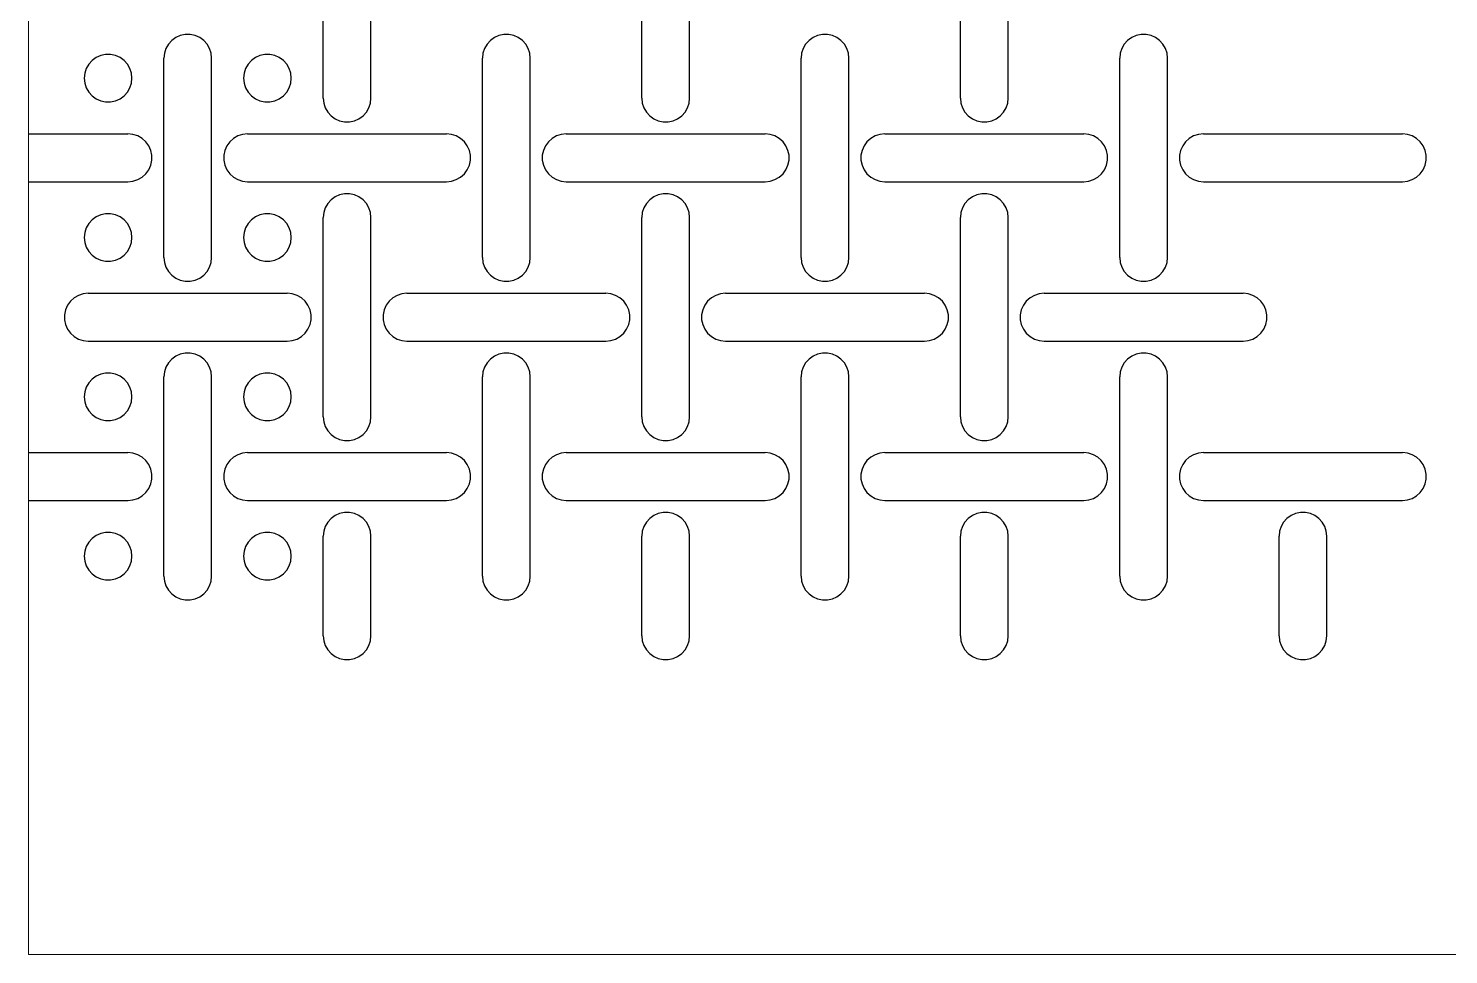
# Model space of a CAD drawing. Header units: metres. Extents: x 0 to 140, y -20 to 220.
# Drawn here: x 0 to 89.1, y -20 to 38.1 of the extents above; entities that cross this region are included whole.
import ezdxf

# ---------------------------------------------------------------- set-up
doc = ezdxf.new("R2010")
doc.units = ezdxf.units.M

msp = doc.modelspace()

# ---------------------------------------------------------------- linework, layer by layer
at = {"lineweight": 0}
for q in [(0, 220), (140, -20)]:
    msp.add_line((0, -20), q, dxfattribs=at)
for p, q in [((18.5, 33.75), (18.5, 46.25)), ((21.5, 33.75), (21.5, 46.25)), ((38.5, 33.75), (38.5, 46.25)), ((41.5, 33.75), (41.5, 46.25)), ((58.5, 33.75), (58.5, 46.25)), ((61.5, 33.75), (61.5, 46.25)), ((9.25, 37.549), (8.996, 37.365)), ((9.536, 37.677), (9.25, 37.549)), ((9.843, 37.742), (9.536, 37.677)), ((10.157, 37.742), (9.843, 37.742)), ((10.464, 37.677), (10.157, 37.742)), ((10.75, 37.549), (10.464, 37.677)), ((11.004, 37.365), (10.75, 37.549)), ((29.25, 37.549), (28.996, 37.365)), ((29.536, 37.677), (29.25, 37.549)), ((29.843, 37.742), (29.536, 37.677)), ((30.157, 37.742), (29.843, 37.742)), ((30.464, 37.677), (30.157, 37.742)), ((30.75, 37.549), (30.464, 37.677)), ((31.004, 37.365), (30.75, 37.549)), ((49.25, 37.549), (48.996, 37.365)), ((49.536, 37.677), (49.25, 37.549)), ((49.843, 37.742), (49.536, 37.677)), ((50.157, 37.742), (49.843, 37.742)), ((50.464, 37.677), (50.157, 37.742)), ((50.75, 37.549), (50.464, 37.677)), ((51.004, 37.365), (50.75, 37.549)), ((69.25, 37.549), (68.996, 37.365)), ((69.536, 37.677), (69.25, 37.549)), ((69.843, 37.742), (69.536, 37.677)), ((70.157, 37.742), (69.843, 37.742)), ((70.464, 37.677), (70.157, 37.742)), ((70.75, 37.549), (70.464, 37.677)), ((71.004, 37.365), (70.75, 37.549)), ((8.533, 36.562), (8.5, 36.25)), ((8.63, 36.86), (8.533, 36.562)), ((8.786, 37.132), (8.63, 36.86)), ((8.996, 37.365), (8.786, 37.132)), ((11.214, 37.132), (11.004, 37.365)), ((11.37, 36.86), (11.214, 37.132)), ((11.467, 36.562), (11.37, 36.86)), ((11.5, 36.25), (11.467, 36.562)), ((28.533, 36.562), (28.5, 36.25)), ((28.63, 36.86), (28.533, 36.562)), ((28.786, 37.132), (28.63, 36.86)), ((28.996, 37.365), (28.786, 37.132)), ((31.214, 37.132), (31.004, 37.365)), ((31.37, 36.86), (31.214, 37.132)), ((31.467, 36.562), (31.37, 36.86)), ((31.5, 36.25), (31.467, 36.562)), ((48.533, 36.562), (48.5, 36.25)), ((48.63, 36.86), (48.533, 36.562)), ((48.786, 37.132), (48.63, 36.86)), ((48.996, 37.365), (48.786, 37.132)), ((51.214, 37.132), (51.004, 37.365)), ((51.37, 36.86), (51.214, 37.132)), ((51.467, 36.562), (51.37, 36.86)), ((51.5, 36.25), (51.467, 36.562)), ((68.533, 36.562), (68.5, 36.25)), ((68.63, 36.86), (68.533, 36.562)), ((68.786, 37.132), (68.63, 36.86)), ((68.996, 37.365), (68.786, 37.132)), ((71.214, 37.132), (71.004, 37.365)), ((71.37, 36.86), (71.214, 37.132)), ((71.467, 36.562), (71.37, 36.86)), ((71.5, 36.25), (71.467, 36.562)), ((3.786, 35.882), (3.63, 35.61)), ((3.996, 36.115), (3.786, 35.882)), ((4.25, 36.299), (3.996, 36.115)), ((4.536, 36.427), (4.25, 36.299)), ((4.843, 36.492), (4.536, 36.427)), ((5.157, 36.492), (4.843, 36.492)), ((5.464, 36.427), (5.157, 36.492)), ((5.75, 36.299), (5.464, 36.427)), ((6.004, 36.115), (5.75, 36.299)), ((6.214, 35.882), (6.004, 36.115)), ((6.37, 35.61), (6.214, 35.882)), ((8.5, 23.75), (8.5, 36.25)), ((11.5, 23.75), (11.5, 36.25)), ((13.786, 35.882), (13.63, 35.61)), ((13.996, 36.115), (13.786, 35.882)), ((14.25, 36.299), (13.996, 36.115)), ((14.536, 36.427), (14.25, 36.299)), ((14.843, 36.492), (14.536, 36.427)), ((15.157, 36.492), (14.843, 36.492)), ((15.464, 36.427), (15.157, 36.492)), ((15.75, 36.299), (15.464, 36.427)), ((16.004, 36.115), (15.75, 36.299)), ((16.214, 35.882), (16.004, 36.115)), ((16.37, 35.61), (16.214, 35.882)), ((28.5, 23.75), (28.5, 36.25)), ((31.5, 23.75), (31.5, 36.25)), ((48.5, 23.75), (48.5, 36.25)), ((51.5, 23.75), (51.5, 36.25)), ((68.5, 23.75), (68.5, 36.25)), ((71.5, 23.75), (71.5, 36.25)), ((3.533, 35.312), (3.5, 35)), ((3.5, 35), (3.533, 34.688)), ((3.63, 35.61), (3.533, 35.312)), ((6.467, 35.312), (6.37, 35.61)), ((6.5, 35), (6.467, 35.312)), ((6.467, 34.688), (6.5, 35)), ((13.533, 35.312), (13.5, 35)), ((13.5, 35), (13.533, 34.688)), ((13.63, 35.61), (13.533, 35.312)), ((16.467, 35.312), (16.37, 35.61)), ((16.5, 35), (16.467, 35.312)), ((16.467, 34.688), (16.5, 35)), ((3.533, 34.688), (3.63, 34.39)), ((3.63, 34.39), (3.786, 34.118)), ((3.786, 34.118), (3.996, 33.885)), ((3.996, 33.885), (4.25, 33.701)), ((5.75, 33.701), (6.004, 33.885)), ((6.004, 33.885), (6.214, 34.118)), ((6.214, 34.118), (6.37, 34.39)), ((6.37, 34.39), (6.467, 34.688)), ((13.533, 34.688), (13.63, 34.39)), ((13.63, 34.39), (13.786, 34.118)), ((13.786, 34.118), (13.996, 33.885)), ((13.996, 33.885), (14.25, 33.701)), ((15.75, 33.701), (16.004, 33.885)), ((16.004, 33.885), (16.214, 34.118)), ((16.214, 34.118), (16.37, 34.39)), ((16.37, 34.39), (16.467, 34.688)), ((4.25, 33.701), (4.536, 33.573)), ((4.536, 33.573), (4.843, 33.508)), ((4.843, 33.508), (5.157, 33.508)), ((5.157, 33.508), (5.464, 33.573)), ((5.464, 33.573), (5.75, 33.701)), ((14.25, 33.701), (14.536, 33.573)), ((14.536, 33.573), (14.843, 33.508)), ((14.843, 33.508), (15.157, 33.508)), ((15.157, 33.508), (15.464, 33.573)), ((15.464, 33.573), (15.75, 33.701)), ((18.5, 33.75), (18.533, 33.438)), ((18.533, 33.438), (18.63, 33.14)), ((18.63, 33.14), (18.786, 32.868)), ((21.214, 32.868), (21.37, 33.14)), ((21.37, 33.14), (21.467, 33.438)), ((21.467, 33.438), (21.5, 33.75)), ((38.5, 33.75), (38.533, 33.438)), ((38.533, 33.438), (38.63, 33.14)), ((38.63, 33.14), (38.786, 32.868)), ((41.214, 32.868), (41.37, 33.14)), ((41.37, 33.14), (41.467, 33.438)), ((41.467, 33.438), (41.5, 33.75)), ((58.5, 33.75), (58.533, 33.438)), ((58.533, 33.438), (58.63, 33.14)), ((58.63, 33.14), (58.786, 32.868)), ((61.214, 32.868), (61.37, 33.14)), ((61.37, 33.14), (61.467, 33.438)), ((61.467, 33.438), (61.5, 33.75)), ((18.786, 32.868), (18.996, 32.635)), ((18.996, 32.635), (19.25, 32.451)), ((19.25, 32.451), (19.536, 32.323)), ((19.536, 32.323), (19.843, 32.258)), ((19.843, 32.258), (20.157, 32.258)), ((20.157, 32.258), (20.464, 32.323)), ((20.464, 32.323), (20.75, 32.451)), ((20.75, 32.451), (21.004, 32.635)), ((21.004, 32.635), (21.214, 32.868)), ((38.786, 32.868), (38.996, 32.635)), ((38.996, 32.635), (39.25, 32.451)), ((39.25, 32.451), (39.536, 32.323)), ((39.536, 32.323), (39.843, 32.258)), ((39.843, 32.258), (40.157, 32.258)), ((40.157, 32.258), (40.464, 32.323)), ((40.464, 32.323), (40.75, 32.451)), ((40.75, 32.451), (41.004, 32.635)), ((41.004, 32.635), (41.214, 32.868)), ((58.786, 32.868), (58.996, 32.635)), ((58.996, 32.635), (59.25, 32.451)), ((59.25, 32.451), (59.536, 32.323)), ((59.536, 32.323), (59.843, 32.258)), ((59.843, 32.258), (60.157, 32.258)), ((60.157, 32.258), (60.464, 32.323)), ((60.464, 32.323), (60.75, 32.451)), ((60.75, 32.451), (61.004, 32.635)), ((61.004, 32.635), (61.214, 32.868)), ((0, 31.5), (6.25, 31.5)), ((6.562, 31.467), (6.25, 31.5)), ((6.86, 31.37), (6.562, 31.467)), ((7.132, 31.214), (6.86, 31.37)), ((7.365, 31.004), (7.132, 31.214)), ((12.868, 31.214), (12.635, 31.004)), ((13.14, 31.37), (12.868, 31.214)), ((13.438, 31.467), (13.14, 31.37)), ((13.75, 31.5), (13.438, 31.467)), ((13.75, 31.5), (26.25, 31.5)), ((26.562, 31.467), (26.25, 31.5)), ((26.86, 31.37), (26.562, 31.467)), ((27.132, 31.214), (26.86, 31.37)), ((27.365, 31.004), (27.132, 31.214)), ((32.868, 31.214), (32.635, 31.004)), ((33.14, 31.37), (32.868, 31.214)), ((33.438, 31.467), (33.14, 31.37)), ((33.75, 31.5), (33.438, 31.467)), ((33.75, 31.5), (46.25, 31.5)), ((46.562, 31.467), (46.25, 31.5)), ((46.86, 31.37), (46.562, 31.467)), ((47.132, 31.214), (46.86, 31.37)), ((47.365, 31.004), (47.132, 31.214)), ((52.868, 31.214), (52.635, 31.004)), ((53.14, 31.37), (52.868, 31.214)), ((53.438, 31.467), (53.14, 31.37)), ((53.75, 31.5), (53.438, 31.467)), ((53.75, 31.5), (66.25, 31.5)), ((66.562, 31.467), (66.25, 31.5)), ((66.86, 31.37), (66.562, 31.467)), ((67.132, 31.214), (66.86, 31.37)), ((67.365, 31.004), (67.132, 31.214)), ((72.868, 31.214), (72.635, 31.004)), ((73.14, 31.37), (72.868, 31.214)), ((73.438, 31.467), (73.14, 31.37)), ((73.75, 31.5), (73.438, 31.467)), ((73.75, 31.5), (86.25, 31.5)), ((86.562, 31.467), (86.25, 31.5)), ((86.86, 31.37), (86.562, 31.467)), ((87.132, 31.214), (86.86, 31.37)), ((87.365, 31.004), (87.132, 31.214)), ((7.549, 30.75), (7.365, 31.004)), ((7.677, 30.464), (7.549, 30.75)), ((7.742, 30.157), (7.677, 30.464)), ((12.323, 30.464), (12.258, 30.157)), ((12.451, 30.75), (12.323, 30.464)), ((12.635, 31.004), (12.451, 30.75)), ((27.549, 30.75), (27.365, 31.004)), ((27.677, 30.464), (27.549, 30.75)), ((27.742, 30.157), (27.677, 30.464)), ((32.323, 30.464), (32.258, 30.157)), ((32.451, 30.75), (32.323, 30.464)), ((32.635, 31.004), (32.451, 30.75)), ((47.549, 30.75), (47.365, 31.004)), ((47.677, 30.464), (47.549, 30.75)), ((47.742, 30.157), (47.677, 30.464)), ((52.323, 30.464), (52.258, 30.157)), ((52.451, 30.75), (52.323, 30.464)), ((52.635, 31.004), (52.451, 30.75)), ((67.549, 30.75), (67.365, 31.004)), ((67.677, 30.464), (67.549, 30.75)), ((67.742, 30.157), (67.677, 30.464)), ((72.323, 30.464), (72.258, 30.157)), ((72.451, 30.75), (72.323, 30.464)), ((72.635, 31.004), (72.451, 30.75)), ((87.549, 30.75), (87.365, 31.004)), ((87.677, 30.464), (87.549, 30.75)), ((87.742, 30.157), (87.677, 30.464)), ((7.549, 29.25), (7.677, 29.536)), ((7.677, 29.536), (7.742, 29.843)), ((7.742, 29.843), (7.742, 30.157)), ((12.258, 30.157), (12.258, 29.843)), ((12.258, 29.843), (12.323, 29.536)), ((12.323, 29.536), (12.451, 29.25)), ((27.549, 29.25), (27.677, 29.536)), ((27.677, 29.536), (27.742, 29.843)), ((27.742, 29.843), (27.742, 30.157)), ((32.258, 30.157), (32.258, 29.843)), ((32.258, 29.843), (32.323, 29.536)), ((32.323, 29.536), (32.451, 29.25)), ((47.549, 29.25), (47.677, 29.536)), ((47.677, 29.536), (47.742, 29.843)), ((47.742, 29.843), (47.742, 30.157)), ((52.258, 30.157), (52.258, 29.843)), ((52.258, 29.843), (52.323, 29.536)), ((52.323, 29.536), (52.451, 29.25)), ((67.549, 29.25), (67.677, 29.536)), ((67.677, 29.536), (67.742, 29.843)), ((67.742, 29.843), (67.742, 30.157)), ((72.258, 30.157), (72.258, 29.843)), ((72.258, 29.843), (72.323, 29.536)), ((72.323, 29.536), (72.451, 29.25)), ((87.549, 29.25), (87.677, 29.536)), ((87.677, 29.536), (87.742, 29.843)), ((87.742, 29.843), (87.742, 30.157)), ((6.25, 28.5), (6.562, 28.533)), ((6.562, 28.533), (6.86, 28.63)), ((6.86, 28.63), (7.132, 28.786)), ((7.132, 28.786), (7.365, 28.996)), ((7.365, 28.996), (7.549, 29.25)), ((12.451, 29.25), (12.635, 28.996)), ((12.635, 28.996), (12.868, 28.786)), ((12.868, 28.786), (13.14, 28.63)), ((13.14, 28.63), (13.438, 28.533)), ((13.438, 28.533), (13.75, 28.5)), ((26.25, 28.5), (26.562, 28.533)), ((26.562, 28.533), (26.86, 28.63)), ((26.86, 28.63), (27.132, 28.786)), ((27.132, 28.786), (27.365, 28.996)), ((27.365, 28.996), (27.549, 29.25)), ((32.451, 29.25), (32.635, 28.996)), ((32.635, 28.996), (32.868, 28.786)), ((32.868, 28.786), (33.14, 28.63)), ((33.14, 28.63), (33.438, 28.533)), ((33.438, 28.533), (33.75, 28.5)), ((46.25, 28.5), (46.562, 28.533)), ((46.562, 28.533), (46.86, 28.63)), ((46.86, 28.63), (47.132, 28.786)), ((47.132, 28.786), (47.365, 28.996)), ((47.365, 28.996), (47.549, 29.25)), ((52.451, 29.25), (52.635, 28.996)), ((52.635, 28.996), (52.868, 28.786)), ((52.868, 28.786), (53.14, 28.63)), ((53.14, 28.63), (53.438, 28.533)), ((53.438, 28.533), (53.75, 28.5)), ((66.25, 28.5), (66.562, 28.533)), ((66.562, 28.533), (66.86, 28.63)), ((66.86, 28.63), (67.132, 28.786)), ((67.132, 28.786), (67.365, 28.996)), ((67.365, 28.996), (67.549, 29.25)), ((72.451, 29.25), (72.635, 28.996)), ((72.635, 28.996), (72.868, 28.786)), ((72.868, 28.786), (73.14, 28.63)), ((73.14, 28.63), (73.438, 28.533)), ((73.438, 28.533), (73.75, 28.5)), ((86.25, 28.5), (86.562, 28.533)), ((86.562, 28.533), (86.86, 28.63)), ((86.86, 28.63), (87.132, 28.786)), ((87.132, 28.786), (87.365, 28.996)), ((87.365, 28.996), (87.549, 29.25)), ((0, 28.5), (6.25, 28.5)), ((13.75, 28.5), (26.25, 28.5)), ((19.536, 27.677), (19.25, 27.549)), ((19.843, 27.742), (19.536, 27.677)), ((20.157, 27.742), (19.843, 27.742)), ((20.464, 27.677), (20.157, 27.742)), ((20.75, 27.549), (20.464, 27.677)), ((33.75, 28.5), (46.25, 28.5)), ((39.536, 27.677), (39.25, 27.549)), ((39.843, 27.742), (39.536, 27.677)), ((40.157, 27.742), (39.843, 27.742)), ((40.464, 27.677), (40.157, 27.742)), ((40.75, 27.549), (40.464, 27.677)), ((53.75, 28.5), (66.25, 28.5)), ((59.536, 27.677), (59.25, 27.549)), ((59.843, 27.742), (59.536, 27.677)), ((60.157, 27.742), (59.843, 27.742)), ((60.464, 27.677), (60.157, 27.742)), ((60.75, 27.549), (60.464, 27.677)), ((73.75, 28.5), (86.25, 28.5)), ((18.63, 26.86), (18.533, 26.562)), ((18.786, 27.132), (18.63, 26.86)), ((18.996, 27.365), (18.786, 27.132)), ((19.25, 27.549), (18.996, 27.365)), ((21.004, 27.365), (20.75, 27.549)), ((21.214, 27.132), (21.004, 27.365)), ((21.37, 26.86), (21.214, 27.132)), ((21.467, 26.562), (21.37, 26.86)), ((38.63, 26.86), (38.533, 26.562)), ((38.786, 27.132), (38.63, 26.86)), ((38.996, 27.365), (38.786, 27.132)), ((39.25, 27.549), (38.996, 27.365)), ((41.004, 27.365), (40.75, 27.549)), ((41.214, 27.132), (41.004, 27.365)), ((41.37, 26.86), (41.214, 27.132)), ((41.467, 26.562), (41.37, 26.86)), ((58.63, 26.86), (58.533, 26.562)), ((58.786, 27.132), (58.63, 26.86)), ((58.996, 27.365), (58.786, 27.132)), ((59.25, 27.549), (58.996, 27.365)), ((61.004, 27.365), (60.75, 27.549)), ((61.214, 27.132), (61.004, 27.365)), ((61.37, 26.86), (61.214, 27.132)), ((61.467, 26.562), (61.37, 26.86)), ((3.786, 25.882), (3.63, 25.61)), ((3.996, 26.115), (3.786, 25.882)), ((4.25, 26.299), (3.996, 26.115)), ((4.536, 26.427), (4.25, 26.299)), ((4.843, 26.492), (4.536, 26.427)), ((5.157, 26.492), (4.843, 26.492)), ((5.464, 26.427), (5.157, 26.492)), ((5.75, 26.299), (5.464, 26.427)), ((6.004, 26.115), (5.75, 26.299)), ((6.214, 25.882), (6.004, 26.115)), ((6.37, 25.61), (6.214, 25.882)), ((13.786, 25.882), (13.63, 25.61)), ((13.996, 26.115), (13.786, 25.882)), ((14.25, 26.299), (13.996, 26.115)), ((14.536, 26.427), (14.25, 26.299)), ((14.843, 26.492), (14.536, 26.427)), ((15.157, 26.492), (14.843, 26.492)), ((15.464, 26.427), (15.157, 26.492)), ((15.75, 26.299), (15.464, 26.427)), ((16.004, 26.115), (15.75, 26.299)), ((16.214, 25.882), (16.004, 26.115)), ((16.37, 25.61), (16.214, 25.882)), ((18.533, 26.562), (18.5, 26.25)), ((18.5, 13.75), (18.5, 26.25)), ((21.5, 26.25), (21.467, 26.562)), ((21.5, 13.75), (21.5, 26.25)), ((38.533, 26.562), (38.5, 26.25)), ((38.5, 13.75), (38.5, 26.25)), ((41.5, 26.25), (41.467, 26.562)), ((41.5, 13.75), (41.5, 26.25)), ((58.533, 26.562), (58.5, 26.25)), ((58.5, 13.75), (58.5, 26.25)), ((61.5, 26.25), (61.467, 26.562)), ((61.5, 13.75), (61.5, 26.25)), ((3.533, 25.312), (3.5, 25)), ((3.5, 25), (3.533, 24.688)), ((3.63, 25.61), (3.533, 25.312)), ((6.467, 25.312), (6.37, 25.61)), ((6.5, 25), (6.467, 25.312)), ((6.467, 24.688), (6.5, 25)), ((13.533, 25.312), (13.5, 25)), ((13.5, 25), (13.533, 24.688)), ((13.63, 25.61), (13.533, 25.312)), ((16.467, 25.312), (16.37, 25.61)), ((16.5, 25), (16.467, 25.312)), ((16.467, 24.688), (16.5, 25)), ((3.533, 24.688), (3.63, 24.39)), ((3.63, 24.39), (3.786, 24.118)), ((3.786, 24.118), (3.996, 23.885)), ((6.004, 23.885), (6.214, 24.118)), ((6.214, 24.118), (6.37, 24.39)), ((6.37, 24.39), (6.467, 24.688)), ((13.533, 24.688), (13.63, 24.39)), ((13.63, 24.39), (13.786, 24.118)), ((13.786, 24.118), (13.996, 23.885)), ((16.004, 23.885), (16.214, 24.118)), ((16.214, 24.118), (16.37, 24.39)), ((16.37, 24.39), (16.467, 24.688)), ((3.996, 23.885), (4.25, 23.701)), ((4.25, 23.701), (4.536, 23.573)), ((4.536, 23.573), (4.843, 23.508)), ((4.843, 23.508), (5.157, 23.508)), ((5.157, 23.508), (5.464, 23.573)), ((5.464, 23.573), (5.75, 23.701)), ((5.75, 23.701), (6.004, 23.885)), ((8.5, 23.75), (8.533, 23.438)), ((8.533, 23.438), (8.63, 23.14)), ((11.37, 23.14), (11.467, 23.438)), ((11.467, 23.438), (11.5, 23.75)), ((13.996, 23.885), (14.25, 23.701)), ((14.25, 23.701), (14.536, 23.573)), ((14.536, 23.573), (14.843, 23.508)), ((14.843, 23.508), (15.157, 23.508)), ((15.157, 23.508), (15.464, 23.573)), ((15.464, 23.573), (15.75, 23.701)), ((15.75, 23.701), (16.004, 23.885)), ((28.5, 23.75), (28.533, 23.438)), ((28.533, 23.438), (28.63, 23.14)), ((31.37, 23.14), (31.467, 23.438)), ((31.467, 23.438), (31.5, 23.75)), ((48.5, 23.75), (48.533, 23.438)), ((48.533, 23.438), (48.63, 23.14)), ((51.37, 23.14), (51.467, 23.438)), ((51.467, 23.438), (51.5, 23.75)), ((68.5, 23.75), (68.533, 23.438)), ((68.533, 23.438), (68.63, 23.14)), ((71.37, 23.14), (71.467, 23.438)), ((71.467, 23.438), (71.5, 23.75)), ((8.63, 23.14), (8.786, 22.868)), ((8.786, 22.868), (8.996, 22.635)), ((8.996, 22.635), (9.25, 22.451)), ((9.25, 22.451), (9.536, 22.323)), ((9.536, 22.323), (9.843, 22.258)), ((10.157, 22.258), (10.464, 22.323)), ((10.464, 22.323), (10.75, 22.451)), ((10.75, 22.451), (11.004, 22.635)), ((11.004, 22.635), (11.214, 22.868)), ((11.214, 22.868), (11.37, 23.14)), ((28.63, 23.14), (28.786, 22.868)), ((28.786, 22.868), (28.996, 22.635)), ((28.996, 22.635), (29.25, 22.451)), ((29.25, 22.451), (29.536, 22.323)), ((29.536, 22.323), (29.843, 22.258)), ((30.157, 22.258), (30.464, 22.323)), ((30.464, 22.323), (30.75, 22.451)), ((30.75, 22.451), (31.004, 22.635)), ((31.004, 22.635), (31.214, 22.868)), ((31.214, 22.868), (31.37, 23.14)), ((48.63, 23.14), (48.786, 22.868)), ((48.786, 22.868), (48.996, 22.635)), ((48.996, 22.635), (49.25, 22.451)), ((49.25, 22.451), (49.536, 22.323)), ((49.536, 22.323), (49.843, 22.258)), ((50.157, 22.258), (50.464, 22.323)), ((50.464, 22.323), (50.75, 22.451)), ((50.75, 22.451), (51.004, 22.635)), ((51.004, 22.635), (51.214, 22.868)), ((51.214, 22.868), (51.37, 23.14)), ((68.63, 23.14), (68.786, 22.868)), ((68.786, 22.868), (68.996, 22.635)), ((68.996, 22.635), (69.25, 22.451)), ((69.25, 22.451), (69.536, 22.323)), ((69.536, 22.323), (69.843, 22.258)), ((70.157, 22.258), (70.464, 22.323)), ((70.464, 22.323), (70.75, 22.451)), ((70.75, 22.451), (71.004, 22.635)), ((71.004, 22.635), (71.214, 22.868)), ((71.214, 22.868), (71.37, 23.14)), ((3.438, 21.467), (3.14, 21.37)), ((3.75, 21.5), (3.438, 21.467)), ((3.75, 21.5), (16.25, 21.5)), ((9.843, 22.258), (10.157, 22.258)), ((16.562, 21.467), (16.25, 21.5)), ((16.86, 21.37), (16.562, 21.467)), ((23.438, 21.467), (23.14, 21.37)), ((23.75, 21.5), (23.438, 21.467)), ((23.75, 21.5), (36.25, 21.5)), ((29.843, 22.258), (30.157, 22.258)), ((36.562, 21.467), (36.25, 21.5)), ((36.86, 21.37), (36.562, 21.467)), ((43.438, 21.467), (43.14, 21.37)), ((43.75, 21.5), (43.438, 21.467)), ((43.75, 21.5), (56.25, 21.5)), ((49.843, 22.258), (50.157, 22.258)), ((56.562, 21.467), (56.25, 21.5)), ((56.86, 21.37), (56.562, 21.467)), ((63.438, 21.467), (63.14, 21.37)), ((63.75, 21.5), (63.438, 21.467)), ((63.75, 21.5), (76.25, 21.5)), ((69.843, 22.258), (70.157, 22.258)), ((76.562, 21.467), (76.25, 21.5)), ((76.86, 21.37), (76.562, 21.467)), ((2.451, 20.75), (2.323, 20.464)), ((2.635, 21.004), (2.451, 20.75)), ((2.868, 21.214), (2.635, 21.004)), ((3.14, 21.37), (2.868, 21.214)), ((17.132, 21.214), (16.86, 21.37)), ((17.365, 21.004), (17.132, 21.214)), ((17.549, 20.75), (17.365, 21.004)), ((17.677, 20.464), (17.549, 20.75)), ((22.451, 20.75), (22.323, 20.464)), ((22.635, 21.004), (22.451, 20.75)), ((22.868, 21.214), (22.635, 21.004)), ((23.14, 21.37), (22.868, 21.214)), ((37.132, 21.214), (36.86, 21.37)), ((37.365, 21.004), (37.132, 21.214)), ((37.549, 20.75), (37.365, 21.004)), ((37.677, 20.464), (37.549, 20.75)), ((42.451, 20.75), (42.323, 20.464)), ((42.635, 21.004), (42.451, 20.75)), ((42.868, 21.214), (42.635, 21.004)), ((43.14, 21.37), (42.868, 21.214)), ((57.132, 21.214), (56.86, 21.37)), ((57.365, 21.004), (57.132, 21.214)), ((57.549, 20.75), (57.365, 21.004)), ((57.677, 20.464), (57.549, 20.75)), ((62.451, 20.75), (62.323, 20.464)), ((62.635, 21.004), (62.451, 20.75)), ((62.868, 21.214), (62.635, 21.004)), ((63.14, 21.37), (62.868, 21.214)), ((77.132, 21.214), (76.86, 21.37)), ((77.365, 21.004), (77.132, 21.214)), ((77.549, 20.75), (77.365, 21.004)), ((77.677, 20.464), (77.549, 20.75)), ((2.323, 20.464), (2.258, 20.157)), ((2.258, 20.157), (2.258, 19.843)), ((2.258, 19.843), (2.323, 19.536)), ((17.742, 20.157), (17.677, 20.464)), ((17.677, 19.536), (17.742, 19.843)), ((17.742, 19.843), (17.742, 20.157)), ((22.323, 20.464), (22.258, 20.157)), ((22.258, 20.157), (22.258, 19.843)), ((22.258, 19.843), (22.323, 19.536)), ((37.742, 20.157), (37.677, 20.464)), ((37.677, 19.536), (37.742, 19.843)), ((37.742, 19.843), (37.742, 20.157)), ((42.323, 20.464), (42.258, 20.157)), ((42.258, 20.157), (42.258, 19.843)), ((42.258, 19.843), (42.323, 19.536)), ((57.742, 20.157), (57.677, 20.464)), ((57.677, 19.536), (57.742, 19.843)), ((57.742, 19.843), (57.742, 20.157)), ((62.323, 20.464), (62.258, 20.157)), ((62.258, 20.157), (62.258, 19.843)), ((62.258, 19.843), (62.323, 19.536)), ((77.742, 20.157), (77.677, 20.464)), ((77.677, 19.536), (77.742, 19.843)), ((77.742, 19.843), (77.742, 20.157)), ((2.323, 19.536), (2.451, 19.25)), ((2.451, 19.25), (2.635, 18.996)), ((2.635, 18.996), (2.868, 18.786)), ((2.868, 18.786), (3.14, 18.63)), ((16.86, 18.63), (17.132, 18.786)), ((17.132, 18.786), (17.365, 18.996)), ((17.365, 18.996), (17.549, 19.25)), ((17.549, 19.25), (17.677, 19.536)), ((22.323, 19.536), (22.451, 19.25)), ((22.451, 19.25), (22.635, 18.996)), ((22.635, 18.996), (22.868, 18.786)), ((22.868, 18.786), (23.14, 18.63)), ((36.86, 18.63), (37.132, 18.786)), ((37.132, 18.786), (37.365, 18.996)), ((37.365, 18.996), (37.549, 19.25)), ((37.549, 19.25), (37.677, 19.536)), ((42.323, 19.536), (42.451, 19.25)), ((42.451, 19.25), (42.635, 18.996)), ((42.635, 18.996), (42.868, 18.786)), ((42.868, 18.786), (43.14, 18.63)), ((56.86, 18.63), (57.132, 18.786)), ((57.132, 18.786), (57.365, 18.996)), ((57.365, 18.996), (57.549, 19.25)), ((57.549, 19.25), (57.677, 19.536)), ((62.323, 19.536), (62.451, 19.25)), ((62.451, 19.25), (62.635, 18.996)), ((62.635, 18.996), (62.868, 18.786)), ((62.868, 18.786), (63.14, 18.63)), ((76.86, 18.63), (77.132, 18.786)), ((77.132, 18.786), (77.365, 18.996)), ((77.365, 18.996), (77.549, 19.25)), ((77.549, 19.25), (77.677, 19.536)), ((3.14, 18.63), (3.438, 18.533)), ((3.438, 18.533), (3.75, 18.5)), ((3.75, 18.5), (16.25, 18.5)), ((16.25, 18.5), (16.562, 18.533)), ((16.562, 18.533), (16.86, 18.63)), ((23.14, 18.63), (23.438, 18.533)), ((23.438, 18.533), (23.75, 18.5)), ((23.75, 18.5), (36.25, 18.5)), ((36.25, 18.5), (36.562, 18.533)), ((36.562, 18.533), (36.86, 18.63)), ((43.14, 18.63), (43.438, 18.533)), ((43.438, 18.533), (43.75, 18.5)), ((43.75, 18.5), (56.25, 18.5)), ((56.25, 18.5), (56.562, 18.533)), ((56.562, 18.533), (56.86, 18.63)), ((63.14, 18.63), (63.438, 18.533)), ((63.438, 18.533), (63.75, 18.5)), ((63.75, 18.5), (76.25, 18.5)), ((76.25, 18.5), (76.562, 18.533)), ((76.562, 18.533), (76.86, 18.63)), ((8.786, 17.132), (8.63, 16.86)), ((8.996, 17.365), (8.786, 17.132)), ((9.25, 17.549), (8.996, 17.365)), ((9.536, 17.677), (9.25, 17.549)), ((9.843, 17.742), (9.536, 17.677)), ((10.157, 17.742), (9.843, 17.742)), ((10.464, 17.677), (10.157, 17.742)), ((10.75, 17.549), (10.464, 17.677)), ((11.004, 17.365), (10.75, 17.549)), ((11.214, 17.132), (11.004, 17.365)), ((11.37, 16.86), (11.214, 17.132)), ((28.786, 17.132), (28.63, 16.86)), ((28.996, 17.365), (28.786, 17.132)), ((29.25, 17.549), (28.996, 17.365)), ((29.536, 17.677), (29.25, 17.549)), ((29.843, 17.742), (29.536, 17.677)), ((30.157, 17.742), (29.843, 17.742)), ((30.464, 17.677), (30.157, 17.742)), ((30.75, 17.549), (30.464, 17.677)), ((31.004, 17.365), (30.75, 17.549)), ((31.214, 17.132), (31.004, 17.365)), ((31.37, 16.86), (31.214, 17.132)), ((48.786, 17.132), (48.63, 16.86)), ((48.996, 17.365), (48.786, 17.132)), ((49.25, 17.549), (48.996, 17.365)), ((49.536, 17.677), (49.25, 17.549)), ((49.843, 17.742), (49.536, 17.677)), ((50.157, 17.742), (49.843, 17.742)), ((50.464, 17.677), (50.157, 17.742)), ((50.75, 17.549), (50.464, 17.677)), ((51.004, 17.365), (50.75, 17.549)), ((51.214, 17.132), (51.004, 17.365)), ((51.37, 16.86), (51.214, 17.132)), ((68.786, 17.132), (68.63, 16.86)), ((68.996, 17.365), (68.786, 17.132)), ((69.25, 17.549), (68.996, 17.365)), ((69.536, 17.677), (69.25, 17.549)), ((69.843, 17.742), (69.536, 17.677)), ((70.157, 17.742), (69.843, 17.742)), ((70.464, 17.677), (70.157, 17.742)), ((70.75, 17.549), (70.464, 17.677)), ((71.004, 17.365), (70.75, 17.549)), ((71.214, 17.132), (71.004, 17.365)), ((71.37, 16.86), (71.214, 17.132)), ((3.996, 16.115), (3.786, 15.882)), ((4.25, 16.299), (3.996, 16.115)), ((4.536, 16.427), (4.25, 16.299)), ((4.843, 16.492), (4.536, 16.427)), ((5.157, 16.492), (4.843, 16.492)), ((5.464, 16.427), (5.157, 16.492)), ((5.75, 16.299), (5.464, 16.427)), ((6.004, 16.115), (5.75, 16.299)), ((6.214, 15.882), (6.004, 16.115)), ((8.533, 16.562), (8.5, 16.25)), ((8.5, 3.75), (8.5, 16.25)), ((8.63, 16.86), (8.533, 16.562)), ((11.467, 16.562), (11.37, 16.86)), ((11.5, 16.25), (11.467, 16.562)), ((11.5, 3.75), (11.5, 16.25)), ((13.996, 16.115), (13.786, 15.882)), ((14.25, 16.299), (13.996, 16.115)), ((14.536, 16.427), (14.25, 16.299)), ((14.843, 16.492), (14.536, 16.427)), ((15.157, 16.492), (14.843, 16.492)), ((15.464, 16.427), (15.157, 16.492)), ((15.75, 16.299), (15.464, 16.427)), ((16.004, 16.115), (15.75, 16.299)), ((16.214, 15.882), (16.004, 16.115)), ((28.533, 16.562), (28.5, 16.25)), ((28.5, 3.75), (28.5, 16.25)), ((28.63, 16.86), (28.533, 16.562)), ((31.467, 16.562), (31.37, 16.86)), ((31.5, 16.25), (31.467, 16.562)), ((31.5, 3.75), (31.5, 16.25)), ((48.533, 16.562), (48.5, 16.25)), ((48.5, 3.75), (48.5, 16.25)), ((48.63, 16.86), (48.533, 16.562)), ((51.467, 16.562), (51.37, 16.86)), ((51.5, 16.25), (51.467, 16.562)), ((51.5, 3.75), (51.5, 16.25)), ((68.533, 16.562), (68.5, 16.25)), ((68.5, 3.75), (68.5, 16.25)), ((68.63, 16.86), (68.533, 16.562)), ((71.467, 16.562), (71.37, 16.86)), ((71.5, 16.25), (71.467, 16.562)), ((71.5, 3.75), (71.5, 16.25)), ((3.533, 15.312), (3.5, 15)), ((3.63, 15.61), (3.533, 15.312)), ((3.786, 15.882), (3.63, 15.61)), ((6.37, 15.61), (6.214, 15.882)), ((6.467, 15.312), (6.37, 15.61)), ((6.5, 15), (6.467, 15.312)), ((13.533, 15.312), (13.5, 15)), ((13.63, 15.61), (13.533, 15.312)), ((13.786, 15.882), (13.63, 15.61)), ((16.37, 15.61), (16.214, 15.882)), ((16.467, 15.312), (16.37, 15.61)), ((16.5, 15), (16.467, 15.312)), ((3.5, 15), (3.533, 14.688)), ((3.533, 14.688), (3.63, 14.39)), ((3.63, 14.39), (3.786, 14.118)), ((6.214, 14.118), (6.37, 14.39)), ((6.37, 14.39), (6.467, 14.688)), ((6.467, 14.688), (6.5, 15)), ((13.5, 15), (13.533, 14.688)), ((13.533, 14.688), (13.63, 14.39)), ((13.63, 14.39), (13.786, 14.118)), ((16.214, 14.118), (16.37, 14.39)), ((16.37, 14.39), (16.467, 14.688)), ((16.467, 14.688), (16.5, 15)), ((3.786, 14.118), (3.996, 13.885)), ((3.996, 13.885), (4.25, 13.701)), ((4.25, 13.701), (4.536, 13.573)), ((4.536, 13.573), (4.843, 13.508)), ((4.843, 13.508), (5.157, 13.508)), ((5.157, 13.508), (5.464, 13.573)), ((5.464, 13.573), (5.75, 13.701)), ((5.75, 13.701), (6.004, 13.885)), ((6.004, 13.885), (6.214, 14.118)), ((13.786, 14.118), (13.996, 13.885)), ((13.996, 13.885), (14.25, 13.701)), ((14.25, 13.701), (14.536, 13.573)), ((14.536, 13.573), (14.843, 13.508)), ((14.843, 13.508), (15.157, 13.508)), ((15.157, 13.508), (15.464, 13.573)), ((15.464, 13.573), (15.75, 13.701)), ((15.75, 13.701), (16.004, 13.885)), ((16.004, 13.885), (16.214, 14.118)), ((18.5, 13.75), (18.533, 13.438)), ((18.533, 13.438), (18.63, 13.14)), ((21.37, 13.14), (21.467, 13.438)), ((21.467, 13.438), (21.5, 13.75)), ((38.5, 13.75), (38.533, 13.438)), ((38.533, 13.438), (38.63, 13.14)), ((41.37, 13.14), (41.467, 13.438)), ((41.467, 13.438), (41.5, 13.75)), ((58.5, 13.75), (58.533, 13.438)), ((58.533, 13.438), (58.63, 13.14)), ((61.37, 13.14), (61.467, 13.438)), ((61.467, 13.438), (61.5, 13.75)), ((18.63, 13.14), (18.786, 12.868)), ((18.786, 12.868), (18.996, 12.635)), ((18.996, 12.635), (19.25, 12.451)), ((20.75, 12.451), (21.004, 12.635)), ((21.004, 12.635), (21.214, 12.868)), ((21.214, 12.868), (21.37, 13.14)), ((38.63, 13.14), (38.786, 12.868)), ((38.786, 12.868), (38.996, 12.635)), ((38.996, 12.635), (39.25, 12.451)), ((40.75, 12.451), (41.004, 12.635)), ((41.004, 12.635), (41.214, 12.868)), ((41.214, 12.868), (41.37, 13.14)), ((58.63, 13.14), (58.786, 12.868)), ((58.786, 12.868), (58.996, 12.635)), ((58.996, 12.635), (59.25, 12.451)), ((60.75, 12.451), (61.004, 12.635)), ((61.004, 12.635), (61.214, 12.868)), ((61.214, 12.868), (61.37, 13.14)), ((19.25, 12.451), (19.536, 12.323)), ((19.536, 12.323), (19.843, 12.258)), ((19.843, 12.258), (20.157, 12.258)), ((20.157, 12.258), (20.464, 12.323)), ((20.464, 12.323), (20.75, 12.451)), ((39.25, 12.451), (39.536, 12.323)), ((39.536, 12.323), (39.843, 12.258)), ((39.843, 12.258), (40.157, 12.258)), ((40.157, 12.258), (40.464, 12.323)), ((40.464, 12.323), (40.75, 12.451)), ((59.25, 12.451), (59.536, 12.323)), ((59.536, 12.323), (59.843, 12.258)), ((59.843, 12.258), (60.157, 12.258)), ((60.157, 12.258), (60.464, 12.323)), ((60.464, 12.323), (60.75, 12.451)), ((0, 11.5), (6.25, 11.5)), ((6.562, 11.467), (6.25, 11.5)), ((6.86, 11.37), (6.562, 11.467)), ((7.132, 11.214), (6.86, 11.37)), ((7.365, 11.004), (7.132, 11.214)), ((7.549, 10.75), (7.365, 11.004)), ((7.677, 10.464), (7.549, 10.75)), ((12.451, 10.75), (12.323, 10.464)), ((12.635, 11.004), (12.451, 10.75)), ((12.868, 11.214), (12.635, 11.004)), ((13.14, 11.37), (12.868, 11.214)), ((13.438, 11.467), (13.14, 11.37)), ((13.75, 11.5), (13.438, 11.467)), ((13.75, 11.5), (26.25, 11.5)), ((26.562, 11.467), (26.25, 11.5)), ((26.86, 11.37), (26.562, 11.467)), ((27.132, 11.214), (26.86, 11.37)), ((27.365, 11.004), (27.132, 11.214)), ((27.549, 10.75), (27.365, 11.004)), ((27.677, 10.464), (27.549, 10.75)), ((32.451, 10.75), (32.323, 10.464)), ((32.635, 11.004), (32.451, 10.75)), ((32.868, 11.214), (32.635, 11.004)), ((33.14, 11.37), (32.868, 11.214)), ((33.438, 11.467), (33.14, 11.37)), ((33.75, 11.5), (33.438, 11.467)), ((33.75, 11.5), (46.25, 11.5)), ((46.562, 11.467), (46.25, 11.5)), ((46.86, 11.37), (46.562, 11.467)), ((47.132, 11.214), (46.86, 11.37)), ((47.365, 11.004), (47.132, 11.214)), ((47.549, 10.75), (47.365, 11.004)), ((47.677, 10.464), (47.549, 10.75)), ((52.451, 10.75), (52.323, 10.464)), ((52.635, 11.004), (52.451, 10.75)), ((52.868, 11.214), (52.635, 11.004)), ((53.14, 11.37), (52.868, 11.214)), ((53.438, 11.467), (53.14, 11.37)), ((53.75, 11.5), (53.438, 11.467)), ((53.75, 11.5), (66.25, 11.5)), ((66.562, 11.467), (66.25, 11.5)), ((66.86, 11.37), (66.562, 11.467)), ((67.132, 11.214), (66.86, 11.37)), ((67.365, 11.004), (67.132, 11.214)), ((67.549, 10.75), (67.365, 11.004)), ((67.677, 10.464), (67.549, 10.75)), ((72.451, 10.75), (72.323, 10.464)), ((72.635, 11.004), (72.451, 10.75)), ((72.868, 11.214), (72.635, 11.004)), ((73.14, 11.37), (72.868, 11.214)), ((73.438, 11.467), (73.14, 11.37)), ((73.75, 11.5), (73.438, 11.467)), ((73.75, 11.5), (86.25, 11.5)), ((86.562, 11.467), (86.25, 11.5)), ((86.86, 11.37), (86.562, 11.467)), ((87.132, 11.214), (86.86, 11.37)), ((87.365, 11.004), (87.132, 11.214)), ((87.549, 10.75), (87.365, 11.004)), ((87.677, 10.464), (87.549, 10.75)), ((7.742, 10.157), (7.677, 10.464)), ((7.677, 9.536), (7.742, 9.843)), ((7.742, 9.843), (7.742, 10.157)), ((12.323, 10.464), (12.258, 10.157)), ((12.258, 10.157), (12.258, 9.843)), ((12.258, 9.843), (12.323, 9.536)), ((27.742, 10.157), (27.677, 10.464)), ((27.677, 9.536), (27.742, 9.843)), ((27.742, 9.843), (27.742, 10.157)), ((32.323, 10.464), (32.258, 10.157)), ((32.258, 10.157), (32.258, 9.843)), ((32.258, 9.843), (32.323, 9.536)), ((47.742, 10.157), (47.677, 10.464)), ((47.677, 9.536), (47.742, 9.843)), ((47.742, 9.843), (47.742, 10.157)), ((52.323, 10.464), (52.258, 10.157)), ((52.258, 10.157), (52.258, 9.843)), ((52.258, 9.843), (52.323, 9.536)), ((67.742, 10.157), (67.677, 10.464)), ((67.677, 9.536), (67.742, 9.843)), ((67.742, 9.843), (67.742, 10.157)), ((72.323, 10.464), (72.258, 10.157)), ((72.258, 10.157), (72.258, 9.843)), ((72.258, 9.843), (72.323, 9.536)), ((87.742, 10.157), (87.677, 10.464)), ((87.677, 9.536), (87.742, 9.843)), ((87.742, 9.843), (87.742, 10.157)), ((7.132, 8.786), (7.365, 8.996)), ((7.365, 8.996), (7.549, 9.25)), ((7.549, 9.25), (7.677, 9.536)), ((12.323, 9.536), (12.451, 9.25)), ((12.451, 9.25), (12.635, 8.996)), ((12.635, 8.996), (12.868, 8.786)), ((27.132, 8.786), (27.365, 8.996)), ((27.365, 8.996), (27.549, 9.25)), ((27.549, 9.25), (27.677, 9.536)), ((32.323, 9.536), (32.451, 9.25)), ((32.451, 9.25), (32.635, 8.996)), ((32.635, 8.996), (32.868, 8.786)), ((47.132, 8.786), (47.365, 8.996)), ((47.365, 8.996), (47.549, 9.25)), ((47.549, 9.25), (47.677, 9.536)), ((52.323, 9.536), (52.451, 9.25)), ((52.451, 9.25), (52.635, 8.996)), ((52.635, 8.996), (52.868, 8.786)), ((67.132, 8.786), (67.365, 8.996)), ((67.365, 8.996), (67.549, 9.25)), ((67.549, 9.25), (67.677, 9.536)), ((72.323, 9.536), (72.451, 9.25)), ((72.451, 9.25), (72.635, 8.996)), ((72.635, 8.996), (72.868, 8.786)), ((87.132, 8.786), (87.365, 8.996)), ((87.365, 8.996), (87.549, 9.25)), ((87.549, 9.25), (87.677, 9.536)), ((0, 8.5), (6.25, 8.5)), ((6.25, 8.5), (6.562, 8.533)), ((6.562, 8.533), (6.86, 8.63)), ((6.86, 8.63), (7.132, 8.786)), ((12.868, 8.786), (13.14, 8.63)), ((13.14, 8.63), (13.438, 8.533)), ((13.438, 8.533), (13.75, 8.5)), ((13.75, 8.5), (26.25, 8.5)), ((26.25, 8.5), (26.562, 8.533)), ((26.562, 8.533), (26.86, 8.63)), ((26.86, 8.63), (27.132, 8.786)), ((32.868, 8.786), (33.14, 8.63)), ((33.14, 8.63), (33.438, 8.533)), ((33.438, 8.533), (33.75, 8.5)), ((33.75, 8.5), (46.25, 8.5)), ((46.25, 8.5), (46.562, 8.533)), ((46.562, 8.533), (46.86, 8.63)), ((46.86, 8.63), (47.132, 8.786)), ((52.868, 8.786), (53.14, 8.63)), ((53.14, 8.63), (53.438, 8.533)), ((53.438, 8.533), (53.75, 8.5)), ((53.75, 8.5), (66.25, 8.5)), ((66.25, 8.5), (66.562, 8.533)), ((66.562, 8.533), (66.86, 8.63)), ((66.86, 8.63), (67.132, 8.786)), ((72.868, 8.786), (73.14, 8.63)), ((73.14, 8.63), (73.438, 8.533)), ((73.438, 8.533), (73.75, 8.5)), ((73.75, 8.5), (86.25, 8.5)), ((86.25, 8.5), (86.562, 8.533)), ((86.562, 8.533), (86.86, 8.63)), ((86.86, 8.63), (87.132, 8.786)), ((18.786, 7.132), (18.63, 6.86)), ((18.996, 7.365), (18.786, 7.132)), ((19.25, 7.549), (18.996, 7.365)), ((19.536, 7.677), (19.25, 7.549)), ((19.843, 7.742), (19.536, 7.677)), ((20.157, 7.742), (19.843, 7.742)), ((20.464, 7.677), (20.157, 7.742)), ((20.75, 7.549), (20.464, 7.677)), ((21.004, 7.365), (20.75, 7.549)), ((21.214, 7.132), (21.004, 7.365)), ((21.37, 6.86), (21.214, 7.132)), ((38.786, 7.132), (38.63, 6.86)), ((38.996, 7.365), (38.786, 7.132)), ((39.25, 7.549), (38.996, 7.365)), ((39.536, 7.677), (39.25, 7.549)), ((39.843, 7.742), (39.536, 7.677)), ((40.157, 7.742), (39.843, 7.742)), ((40.464, 7.677), (40.157, 7.742)), ((40.75, 7.549), (40.464, 7.677)), ((41.004, 7.365), (40.75, 7.549)), ((41.214, 7.132), (41.004, 7.365)), ((41.37, 6.86), (41.214, 7.132)), ((58.786, 7.132), (58.63, 6.86)), ((58.996, 7.365), (58.786, 7.132)), ((59.25, 7.549), (58.996, 7.365)), ((59.536, 7.677), (59.25, 7.549)), ((59.843, 7.742), (59.536, 7.677)), ((60.157, 7.742), (59.843, 7.742)), ((60.464, 7.677), (60.157, 7.742)), ((60.75, 7.549), (60.464, 7.677)), ((61.004, 7.365), (60.75, 7.549)), ((61.214, 7.132), (61.004, 7.365)), ((61.37, 6.86), (61.214, 7.132)), ((78.786, 7.132), (78.63, 6.86)), ((78.996, 7.365), (78.786, 7.132)), ((79.25, 7.549), (78.996, 7.365)), ((79.536, 7.677), (79.25, 7.549)), ((79.843, 7.742), (79.536, 7.677)), ((80.157, 7.742), (79.843, 7.742)), ((80.464, 7.677), (80.157, 7.742)), ((80.75, 7.549), (80.464, 7.677)), ((81.004, 7.365), (80.75, 7.549)), ((81.214, 7.132), (81.004, 7.365)), ((81.37, 6.86), (81.214, 7.132)), ((4.25, 6.299), (3.996, 6.115)), ((4.536, 6.427), (4.25, 6.299)), ((4.843, 6.492), (4.536, 6.427)), ((5.157, 6.492), (4.843, 6.492)), ((5.464, 6.427), (5.157, 6.492)), ((5.75, 6.299), (5.464, 6.427)), ((6.004, 6.115), (5.75, 6.299)), ((14.25, 6.299), (13.996, 6.115)), ((14.536, 6.427), (14.25, 6.299)), ((14.843, 6.492), (14.536, 6.427)), ((15.157, 6.492), (14.843, 6.492)), ((15.464, 6.427), (15.157, 6.492)), ((15.75, 6.299), (15.464, 6.427)), ((16.004, 6.115), (15.75, 6.299)), ((18.533, 6.562), (18.5, 6.25)), ((18.5, 0), (18.5, 6.25)), ((18.63, 6.86), (18.533, 6.562)), ((21.467, 6.562), (21.37, 6.86)), ((21.5, 6.25), (21.467, 6.562)), ((21.5, 0), (21.5, 6.25)), ((38.533, 6.562), (38.5, 6.25)), ((38.5, 0), (38.5, 6.25)), ((38.63, 6.86), (38.533, 6.562)), ((41.467, 6.562), (41.37, 6.86)), ((41.5, 6.25), (41.467, 6.562)), ((41.5, 0), (41.5, 6.25)), ((58.533, 6.562), (58.5, 6.25)), ((58.5, 0), (58.5, 6.25)), ((58.63, 6.86), (58.533, 6.562)), ((61.467, 6.562), (61.37, 6.86)), ((61.5, 6.25), (61.467, 6.562)), ((61.5, 0), (61.5, 6.25)), ((78.533, 6.562), (78.5, 6.25)), ((78.5, 0), (78.5, 6.25)), ((78.63, 6.86), (78.533, 6.562)), ((81.467, 6.562), (81.37, 6.86)), ((81.5, 6.25), (81.467, 6.562)), ((81.5, 0), (81.5, 6.25)), ((3.63, 5.61), (3.533, 5.312)), ((3.786, 5.882), (3.63, 5.61)), ((3.996, 6.115), (3.786, 5.882)), ((6.214, 5.882), (6.004, 6.115)), ((6.37, 5.61), (6.214, 5.882)), ((6.467, 5.312), (6.37, 5.61)), ((13.63, 5.61), (13.533, 5.312)), ((13.786, 5.882), (13.63, 5.61)), ((13.996, 6.115), (13.786, 5.882)), ((16.214, 5.882), (16.004, 6.115)), ((16.37, 5.61), (16.214, 5.882)), ((16.467, 5.312), (16.37, 5.61)), ((3.533, 5.312), (3.5, 5)), ((3.5, 5), (3.533, 4.688)), ((3.533, 4.688), (3.63, 4.39)), ((6.37, 4.39), (6.467, 4.688)), ((6.5, 5), (6.467, 5.312)), ((6.467, 4.688), (6.5, 5)), ((13.533, 5.312), (13.5, 5)), ((13.5, 5), (13.533, 4.688)), ((13.533, 4.688), (13.63, 4.39)), ((16.37, 4.39), (16.467, 4.688)), ((16.5, 5), (16.467, 5.312)), ((16.467, 4.688), (16.5, 5)), ((3.63, 4.39), (3.786, 4.118)), ((3.786, 4.118), (3.996, 3.885)), ((3.996, 3.885), (4.25, 3.701)), ((4.25, 3.701), (4.536, 3.573)), ((4.536, 3.573), (4.843, 3.508)), ((5.157, 3.508), (5.464, 3.573)), ((5.464, 3.573), (5.75, 3.701)), ((5.75, 3.701), (6.004, 3.885)), ((6.004, 3.885), (6.214, 4.118)), ((6.214, 4.118), (6.37, 4.39)), ((8.5, 3.75), (8.533, 3.438)), ((11.467, 3.438), (11.5, 3.75)), ((13.63, 4.39), (13.786, 4.118)), ((13.786, 4.118), (13.996, 3.885)), ((13.996, 3.885), (14.25, 3.701)), ((14.25, 3.701), (14.536, 3.573)), ((14.536, 3.573), (14.843, 3.508)), ((15.157, 3.508), (15.464, 3.573)), ((15.464, 3.573), (15.75, 3.701)), ((15.75, 3.701), (16.004, 3.885)), ((16.004, 3.885), (16.214, 4.118)), ((16.214, 4.118), (16.37, 4.39)), ((28.5, 3.75), (28.533, 3.438)), ((31.467, 3.438), (31.5, 3.75)), ((48.5, 3.75), (48.533, 3.438)), ((51.467, 3.438), (51.5, 3.75)), ((68.5, 3.75), (68.533, 3.438)), ((71.467, 3.438), (71.5, 3.75)), ((4.843, 3.508), (5.157, 3.508)), ((8.533, 3.438), (8.63, 3.14)), ((8.63, 3.14), (8.786, 2.868)), ((8.786, 2.868), (8.996, 2.635)), ((11.004, 2.635), (11.214, 2.868)), ((11.214, 2.868), (11.37, 3.14)), ((11.37, 3.14), (11.467, 3.438)), ((14.843, 3.508), (15.157, 3.508)), ((28.533, 3.438), (28.63, 3.14)), ((28.63, 3.14), (28.786, 2.868)), ((28.786, 2.868), (28.996, 2.635)), ((31.004, 2.635), (31.214, 2.868)), ((31.214, 2.868), (31.37, 3.14)), ((31.37, 3.14), (31.467, 3.438)), ((48.533, 3.438), (48.63, 3.14)), ((48.63, 3.14), (48.786, 2.868)), ((48.786, 2.868), (48.996, 2.635)), ((51.004, 2.635), (51.214, 2.868)), ((51.214, 2.868), (51.37, 3.14)), ((51.37, 3.14), (51.467, 3.438)), ((68.533, 3.438), (68.63, 3.14)), ((68.63, 3.14), (68.786, 2.868)), ((68.786, 2.868), (68.996, 2.635)), ((71.004, 2.635), (71.214, 2.868)), ((71.214, 2.868), (71.37, 3.14)), ((71.37, 3.14), (71.467, 3.438)), ((8.996, 2.635), (9.25, 2.451)), ((9.25, 2.451), (9.536, 2.323)), ((9.536, 2.323), (9.843, 2.258)), ((9.843, 2.258), (10.157, 2.258)), ((10.157, 2.258), (10.464, 2.323)), ((10.464, 2.323), (10.75, 2.451)), ((10.75, 2.451), (11.004, 2.635)), ((28.996, 2.635), (29.25, 2.451)), ((29.25, 2.451), (29.536, 2.323)), ((29.536, 2.323), (29.843, 2.258)), ((29.843, 2.258), (30.157, 2.258)), ((30.157, 2.258), (30.464, 2.323)), ((30.464, 2.323), (30.75, 2.451)), ((30.75, 2.451), (31.004, 2.635)), ((48.996, 2.635), (49.25, 2.451)), ((49.25, 2.451), (49.536, 2.323)), ((49.536, 2.323), (49.843, 2.258)), ((49.843, 2.258), (50.157, 2.258)), ((50.157, 2.258), (50.464, 2.323)), ((50.464, 2.323), (50.75, 2.451)), ((50.75, 2.451), (51.004, 2.635)), ((68.996, 2.635), (69.25, 2.451)), ((69.25, 2.451), (69.536, 2.323)), ((69.536, 2.323), (69.843, 2.258)), ((69.843, 2.258), (70.157, 2.258)), ((70.157, 2.258), (70.464, 2.323)), ((70.464, 2.323), (70.75, 2.451)), ((70.75, 2.451), (71.004, 2.635)), ((18.5, 0), (18.533, -0.312)), ((38.5, 0), (38.533, -0.312)), ((58.5, 0), (58.533, -0.312)), ((78.5, 0), (78.533, -0.312)), ((18.533, -0.312), (18.63, -0.61)), ((18.63, -0.61), (18.786, -0.882)), ((18.786, -0.882), (18.996, -1.115)), ((21.004, -1.115), (21.214, -0.882)), ((21.214, -0.882), (21.37, -0.61)), ((21.37, -0.61), (21.467, -0.312)), ((21.467, -0.312), (21.5, 0)), ((38.533, -0.312), (38.63, -0.61)), ((38.63, -0.61), (38.786, -0.882)), ((38.786, -0.882), (38.996, -1.115)), ((41.004, -1.115), (41.214, -0.882)), ((41.214, -0.882), (41.37, -0.61)), ((41.37, -0.61), (41.467, -0.312)), ((41.467, -0.312), (41.5, 0)), ((58.533, -0.312), (58.63, -0.61)), ((58.63, -0.61), (58.786, -0.882)), ((58.786, -0.882), (58.996, -1.115)), ((61.004, -1.115), (61.214, -0.882)), ((61.214, -0.882), (61.37, -0.61)), ((61.37, -0.61), (61.467, -0.312)), ((61.467, -0.312), (61.5, 0)), ((78.533, -0.312), (78.63, -0.61)), ((78.63, -0.61), (78.786, -0.882)), ((78.786, -0.882), (78.996, -1.115)), ((81.004, -1.115), (81.214, -0.882)), ((81.214, -0.882), (81.37, -0.61)), ((81.37, -0.61), (81.467, -0.312)), ((81.467, -0.312), (81.5, 0)), ((18.996, -1.115), (19.25, -1.299)), ((19.25, -1.299), (19.536, -1.427)), ((19.536, -1.427), (19.843, -1.492)), ((19.843, -1.492), (20.157, -1.492)), ((20.157, -1.492), (20.464, -1.427)), ((20.464, -1.427), (20.75, -1.299)), ((20.75, -1.299), (21.004, -1.115)), ((38.996, -1.115), (39.25, -1.299)), ((39.25, -1.299), (39.536, -1.427)), ((39.536, -1.427), (39.843, -1.492)), ((39.843, -1.492), (40.157, -1.492)), ((40.157, -1.492), (40.464, -1.427)), ((40.464, -1.427), (40.75, -1.299)), ((40.75, -1.299), (41.004, -1.115)), ((58.996, -1.115), (59.25, -1.299)), ((59.25, -1.299), (59.536, -1.427)), ((59.536, -1.427), (59.843, -1.492)), ((59.843, -1.492), (60.157, -1.492)), ((60.157, -1.492), (60.464, -1.427)), ((60.464, -1.427), (60.75, -1.299)), ((60.75, -1.299), (61.004, -1.115)), ((78.996, -1.115), (79.25, -1.299)), ((79.25, -1.299), (79.536, -1.427)), ((79.536, -1.427), (79.843, -1.492)), ((79.843, -1.492), (80.157, -1.492)), ((80.157, -1.492), (80.464, -1.427)), ((80.464, -1.427), (80.75, -1.299)), ((80.75, -1.299), (81.004, -1.115))]:
    msp.add_line(p, q)

doc.saveas('drawing.dxf')
